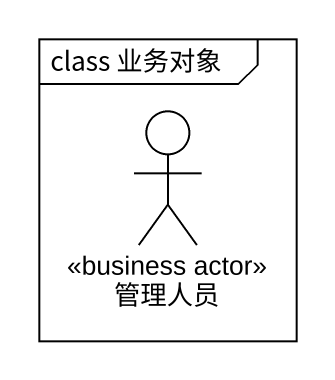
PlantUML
@startuml
mainframe class 业务对象
actor 管理人员 <<business actor>>
@enduml
